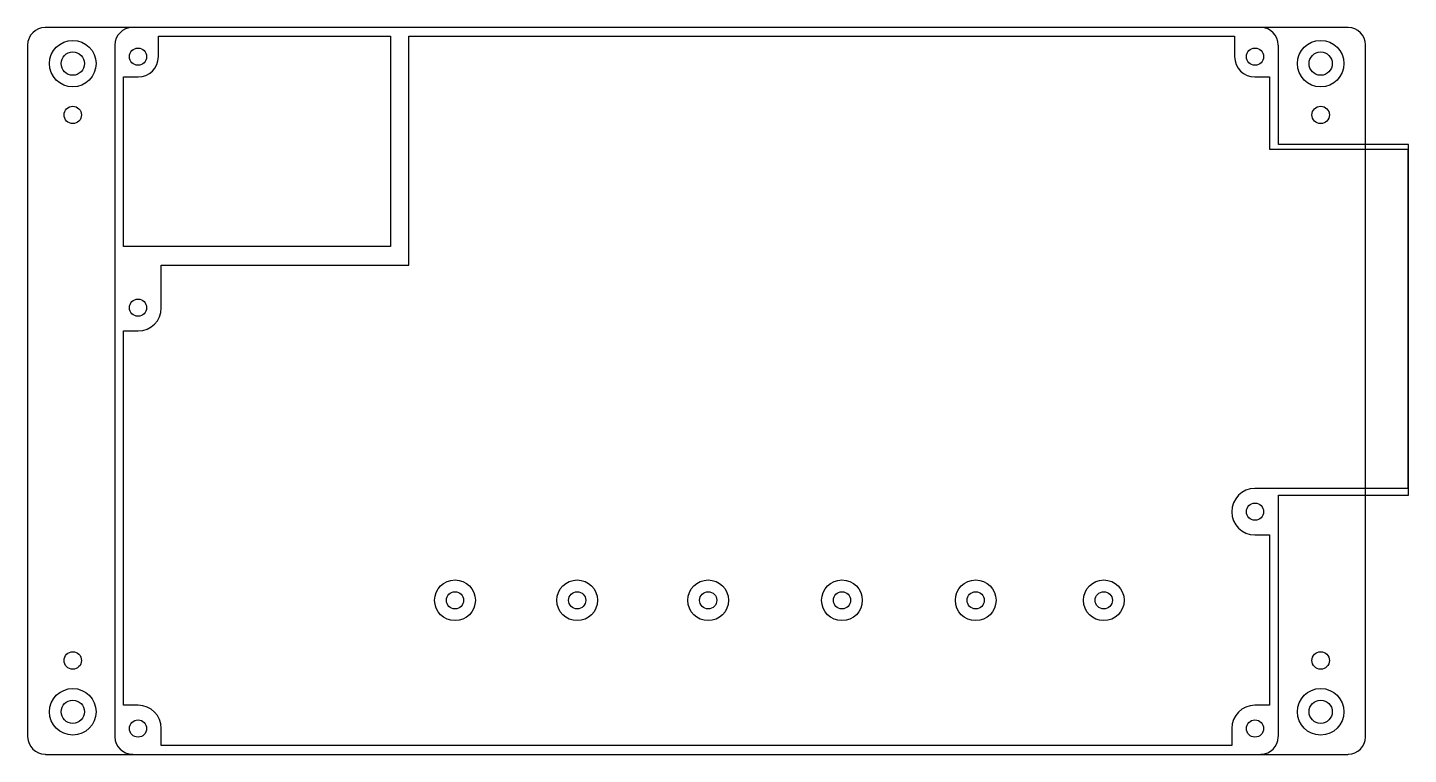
# Model space of a CAD drawing. Extents: x 0 to 237, y 210 to 335.
import ezdxf

# ---------------------------------------------------------------- set-up
doc = ezdxf.new("R2010")
doc.units = 0
doc.layers.add('LAYER_1', color=7, linetype='CONTINUOUS')
doc.layers.add('LAYER_2', color=7, linetype='CONTINUOUS')

msp = doc.modelspace()

# ---------------------------------------------------------------- linework, layer by layer
at = {"layer": 'LAYER_1', "color": 7}
for points, knots in [([(211.82, 210.02), (211.82, 210.02), (18.1, 210.02), (18.1, 210.02), (18.1, 210.02), (18, 210.06), (18, 210.06), (16.37, 210.06), (15.02, 211.39), (15, 213.02), (15, 213.02), (15, 332.02), (15, 332.02), (15.01, 333.68), (16.36, 335.03), (18.01, 335.03), (18.01, 335.03), (212.02, 335.03), (212.02, 335.03), (213.63, 335.02), (214.94, 333.69), (214.94, 332.06), (214.94, 332.06), (214.94, 332.01), (214.94, 332.01), (214.94, 332.01), (214.98, 331.92), (214.98, 331.92), (214.98, 331.92), (214.98, 314.9), (214.98, 314.9), (214.98, 314.9), (237.33, 314.9), (237.33, 314.9), (237.33, 314.9), (237.33, 254.61), (237.33, 254.61), (237.33, 254.61), (214.98, 254.61), (214.98, 254.61), (214.98, 254.61), (214.98, 213.14), (214.98, 213.14), (214.98, 213.14), (214.94, 213.04), (214.94, 213.04), (214.94, 213.04), (214.94, 213), (214.94, 213), (214.94, 211.39), (213.63, 210.07), (212.02, 210.06), (212.02, 210.06), (211.92, 210.02), (211.92, 210.02), (211.92, 210.02), (211.82, 210.02), (211.82, 210.02)], [0, 0, 0, 0, 1, 1, 1, 2, 2, 2, 3, 3, 3, 4, 4, 4, 5, 5, 5, 6, 6, 6, 7, 7, 7, 8, 8, 8, 9, 9, 9, 10, 10, 10, 11, 11, 11, 12, 12, 12, 13, 13, 13, 14, 14, 14, 15, 15, 15, 16, 16, 16, 17, 17, 17, 18, 18, 18, 19, 19, 19, 19]), ([(11.76, 328.83), (11.76, 331.04), (9.98, 332.83), (7.76, 332.83), (5.55, 332.83), (3.76, 331.04), (3.76, 328.83), (3.76, 326.63), (5.55, 324.83), (7.76, 324.83), (9.98, 324.83), (11.76, 326.63), (11.76, 328.83)], [0, 0, 0, 0, 1, 1, 1, 2, 2, 2, 3, 3, 3, 4, 4, 4, 4]), ([(62.36, 333.53), (62.36, 333.53), (22.48, 333.53), (22.48, 333.53), (22.48, 333.53), (22.48, 330.03), (22.48, 330.03), (22.48, 328.1), (20.92, 326.53), (18.98, 326.53), (18.98, 326.53), (16.5, 326.53), (16.5, 326.53), (16.5, 326.53), (16.5, 297.36), (16.5, 297.36), (16.5, 297.36), (62.36, 297.36), (62.36, 297.36), (62.36, 297.36), (62.36, 333.53), (62.36, 333.53)], [0, 0, 0, 0, 1, 1, 1, 2, 2, 2, 3, 3, 3, 4, 4, 4, 5, 5, 5, 6, 6, 6, 7, 7, 7, 7]), ([(210.96, 247.76), (208.75, 247.76), (206.96, 249.55), (206.96, 251.76), (206.96, 253.96), (208.75, 255.76), (210.96, 255.76), (210.96, 255.76), (216.75, 255.76), (216.75, 255.76), (216.75, 255.76), (216.75, 255.76), (216.75, 255.76), (216.75, 255.76), (237.24, 255.76), (237.24, 255.76), (237.24, 255.76), (237.24, 314.11), (237.24, 314.11), (237.24, 314.11), (213.48, 314.11), (213.48, 314.11), (213.48, 314.11), (213.48, 326.53), (213.48, 326.53), (213.48, 326.53), (210.96, 326.53), (210.96, 326.53), (209.02, 326.53), (207.46, 328.1), (207.46, 330.03), (207.46, 330.03), (207.46, 333.53), (207.46, 333.53), (207.46, 333.53), (65.53, 333.53), (65.53, 333.53), (65.53, 333.53), (65.53, 297.36), (65.53, 297.36), (65.53, 297.36), (65.53, 294.19), (65.53, 294.19), (65.53, 294.19), (62.36, 294.19), (62.36, 294.19), (62.36, 294.19), (22.96, 294.19), (22.96, 294.19), (22.96, 294.19), (22.96, 290.85), (22.96, 290.85), (22.96, 290.85), (22.98, 289.06), (22.98, 286.85), (22.98, 284.64), (21.19, 282.85), (18.98, 282.85), (18.98, 282.85), (16.5, 282.85), (16.5, 282.85), (16.5, 282.85), (16.5, 218.46), (16.5, 218.46), (16.5, 218.46), (18.98, 218.46), (18.98, 218.46), (21.19, 218.46), (22.98, 216.67), (22.98, 214.46), (22.98, 214.46), (22.98, 211.52), (22.98, 211.52), (22.98, 211.52), (206.96, 211.52), (206.96, 211.52), (206.96, 211.52), (206.96, 214.21), (206.96, 214.21), (206.96, 214.21), (206.97, 214.21), (206.97, 214.21), (206.97, 214.3), (206.96, 214.38), (206.96, 214.46), (206.96, 216.67), (208.75, 218.46), (210.96, 218.46), (210.96, 218.46), (213.48, 218.46), (213.48, 218.46), (213.48, 218.46), (213.48, 247.76), (213.48, 247.76), (213.48, 247.76), (210.96, 247.76), (210.96, 247.76)], [0, 0, 0, 0, 1, 1, 1, 2, 2, 2, 3, 3, 3, 4, 4, 4, 5, 5, 5, 6, 6, 6, 7, 7, 7, 8, 8, 8, 9, 9, 9, 10, 10, 10, 11, 11, 11, 12, 12, 12, 13, 13, 13, 14, 14, 14, 15, 15, 15, 16, 16, 16, 17, 17, 17, 18, 18, 18, 19, 19, 19, 20, 20, 20, 21, 21, 21, 22, 22, 22, 23, 23, 23, 24, 24, 24, 25, 25, 25, 26, 26, 26, 27, 27, 27, 28, 28, 28, 29, 29, 29, 30, 30, 30, 31, 31, 31, 32, 32, 32, 32]), ([(226.25, 328.83), (226.25, 331.04), (224.46, 332.83), (222.25, 332.83), (220.04, 332.83), (218.25, 331.04), (218.25, 328.83), (218.25, 326.63), (220.04, 324.83), (222.25, 324.83), (224.46, 324.83), (226.25, 326.63), (226.25, 328.83)], [0, 0, 0, 0, 1, 1, 1, 2, 2, 2, 3, 3, 3, 4, 4, 4, 4]), ([(9.76, 328.83), (9.76, 329.94), (8.87, 330.83), (7.76, 330.83), (6.65, 330.83), (5.76, 329.94), (5.76, 328.83), (5.76, 327.73), (6.65, 326.83), (7.76, 326.83), (8.87, 326.83), (9.76, 327.73), (9.76, 328.83)], [0, 0, 0, 0, 1, 1, 1, 2, 2, 2, 3, 3, 3, 4, 4, 4, 4]), ([(20.46, 330.03), (20.46, 330.85), (19.8, 331.51), (18.98, 331.51), (18.16, 331.51), (17.5, 330.85), (17.5, 330.03), (17.5, 329.21), (18.16, 328.55), (18.98, 328.55), (19.8, 328.55), (20.46, 329.21), (20.46, 330.03)], [0, 0, 0, 0, 1, 1, 1, 2, 2, 2, 3, 3, 3, 4, 4, 4, 4]), ([(212.44, 330.03), (212.44, 330.85), (211.78, 331.51), (210.96, 331.51), (210.14, 331.51), (209.48, 330.85), (209.48, 330.03), (209.48, 329.21), (210.14, 328.55), (210.96, 328.55), (211.78, 328.55), (212.44, 329.21), (212.44, 330.03)], [0, 0, 0, 0, 1, 1, 1, 2, 2, 2, 3, 3, 3, 4, 4, 4, 4]), ([(224.25, 328.83), (224.25, 329.94), (223.36, 330.83), (222.25, 330.83), (221.14, 330.83), (220.25, 329.94), (220.25, 328.83), (220.25, 327.73), (221.14, 326.83), (222.25, 326.83), (223.36, 326.83), (224.25, 327.73), (224.25, 328.83)], [0, 0, 0, 0, 1, 1, 1, 2, 2, 2, 3, 3, 3, 4, 4, 4, 4]), ([(9.26, 320.01), (9.26, 320.84), (8.59, 321.51), (7.76, 321.51), (6.93, 321.51), (6.26, 320.84), (6.26, 320.01), (6.26, 319.19), (6.93, 318.51), (7.76, 318.51), (8.59, 318.51), (9.26, 319.19), (9.26, 320.01)], [0, 0, 0, 0, 1, 1, 1, 2, 2, 2, 3, 3, 3, 4, 4, 4, 4]), ([(9.26, 320.01), (9.26, 320.84), (8.59, 321.51), (7.76, 321.51), (6.93, 321.51), (6.26, 320.84), (6.26, 320.01), (6.26, 319.19), (6.93, 318.51), (7.76, 318.51), (8.59, 318.51), (9.26, 319.19), (9.26, 320.01)], [0, 0, 0, 0, 1, 1, 1, 2, 2, 2, 3, 3, 3, 4, 4, 4, 4]), ([(223.75, 320.01), (223.75, 320.84), (223.08, 321.51), (222.25, 321.51), (221.42, 321.51), (220.75, 320.84), (220.75, 320.01), (220.75, 319.19), (221.42, 318.51), (222.25, 318.51), (223.08, 318.51), (223.75, 319.19), (223.75, 320.01)], [0, 0, 0, 0, 1, 1, 1, 2, 2, 2, 3, 3, 3, 4, 4, 4, 4]), ([(20.46, 286.85), (20.46, 287.67), (19.8, 288.33), (18.98, 288.33), (18.16, 288.33), (17.5, 287.67), (17.5, 286.85), (17.5, 286.03), (18.16, 285.37), (18.98, 285.37), (19.8, 285.37), (20.46, 286.03), (20.46, 286.85)], [0, 0, 0, 0, 1, 1, 1, 2, 2, 2, 3, 3, 3, 4, 4, 4, 4]), ([(212.44, 251.76), (212.44, 252.57), (211.78, 253.24), (210.96, 253.24), (210.14, 253.24), (209.48, 252.57), (209.48, 251.76), (209.48, 250.94), (210.14, 250.28), (210.96, 250.28), (211.78, 250.28), (212.44, 250.94), (212.44, 251.76)], [0, 0, 0, 0, 1, 1, 1, 2, 2, 2, 3, 3, 3, 4, 4, 4, 4]), ([(76.96, 236.52), (76.96, 238.45), (75.4, 240.02), (73.46, 240.02), (71.53, 240.02), (69.96, 238.45), (69.96, 236.52), (69.96, 234.59), (71.53, 233.02), (73.46, 233.02), (75.4, 233.02), (76.96, 234.59), (76.96, 236.52)], [0, 0, 0, 0, 1, 1, 1, 2, 2, 2, 3, 3, 3, 4, 4, 4, 4]), ([(97.96, 236.52), (97.96, 238.45), (96.4, 240.02), (94.46, 240.02), (92.52, 240.02), (90.96, 238.45), (90.96, 236.52), (90.96, 234.59), (92.52, 233.02), (94.46, 233.02), (96.4, 233.02), (97.96, 234.59), (97.96, 236.52)], [0, 0, 0, 0, 1, 1, 1, 2, 2, 2, 3, 3, 3, 4, 4, 4, 4]), ([(120.48, 236.52), (120.48, 238.45), (118.92, 240.02), (116.98, 240.02), (115.04, 240.02), (113.48, 238.45), (113.48, 236.52), (113.48, 234.59), (115.04, 233.02), (116.98, 233.02), (118.92, 233.02), (120.48, 234.59), (120.48, 236.52)], [0, 0, 0, 0, 1, 1, 1, 2, 2, 2, 3, 3, 3, 4, 4, 4, 4]), ([(143.47, 236.52), (143.47, 238.45), (141.91, 240.02), (139.97, 240.02), (138.03, 240.02), (136.47, 238.45), (136.47, 236.52), (136.47, 234.59), (138.03, 233.02), (139.97, 233.02), (141.91, 233.02), (143.47, 234.59), (143.47, 236.52)], [0, 0, 0, 0, 1, 1, 1, 2, 2, 2, 3, 3, 3, 4, 4, 4, 4]), ([(166.46, 236.52), (166.46, 238.45), (164.89, 240.02), (162.96, 240.02), (161.02, 240.02), (159.46, 238.45), (159.46, 236.52), (159.46, 234.59), (161.02, 233.02), (162.96, 233.02), (164.89, 233.02), (166.46, 234.59), (166.46, 236.52)], [0, 0, 0, 0, 1, 1, 1, 2, 2, 2, 3, 3, 3, 4, 4, 4, 4]), ([(188.47, 236.52), (188.47, 238.45), (186.91, 240.02), (184.97, 240.02), (183.03, 240.02), (181.47, 238.45), (181.47, 236.52), (181.47, 234.59), (183.03, 233.02), (184.97, 233.02), (186.91, 233.02), (188.47, 234.59), (188.47, 236.52)], [0, 0, 0, 0, 1, 1, 1, 2, 2, 2, 3, 3, 3, 4, 4, 4, 4]), ([(74.94, 236.52), (74.94, 237.34), (74.28, 238), (73.46, 238), (72.64, 238), (71.98, 237.34), (71.98, 236.52), (71.98, 235.7), (72.64, 235.04), (73.46, 235.04), (74.28, 235.04), (74.94, 235.7), (74.94, 236.52)], [0, 0, 0, 0, 1, 1, 1, 2, 2, 2, 3, 3, 3, 4, 4, 4, 4]), ([(95.94, 236.52), (95.94, 237.34), (95.28, 238), (94.46, 238), (93.64, 238), (92.98, 237.34), (92.98, 236.52), (92.98, 235.7), (93.64, 235.04), (94.46, 235.04), (95.28, 235.04), (95.94, 235.7), (95.94, 236.52)], [0, 0, 0, 0, 1, 1, 1, 2, 2, 2, 3, 3, 3, 4, 4, 4, 4]), ([(118.46, 236.52), (118.46, 237.34), (117.8, 238), (116.98, 238), (116.16, 238), (115.5, 237.34), (115.5, 236.52), (115.5, 235.7), (116.16, 235.04), (116.98, 235.04), (117.8, 235.04), (118.46, 235.7), (118.46, 236.52)], [0, 0, 0, 0, 1, 1, 1, 2, 2, 2, 3, 3, 3, 4, 4, 4, 4]), ([(141.45, 236.52), (141.45, 237.34), (140.79, 238), (139.97, 238), (139.15, 238), (138.49, 237.34), (138.49, 236.52), (138.49, 235.7), (139.15, 235.04), (139.97, 235.04), (140.79, 235.04), (141.45, 235.7), (141.45, 236.52)], [0, 0, 0, 0, 1, 1, 1, 2, 2, 2, 3, 3, 3, 4, 4, 4, 4]), ([(164.44, 236.52), (164.44, 237.34), (163.78, 238), (162.96, 238), (162.14, 238), (161.47, 237.34), (161.47, 236.52), (161.47, 235.7), (162.14, 235.04), (162.96, 235.04), (163.78, 235.04), (164.44, 235.7), (164.44, 236.52)], [0, 0, 0, 0, 1, 1, 1, 2, 2, 2, 3, 3, 3, 4, 4, 4, 4]), ([(186.45, 236.52), (186.45, 237.34), (185.79, 238), (184.97, 238), (184.15, 238), (183.49, 237.34), (183.49, 236.52), (183.49, 235.7), (184.15, 235.04), (184.97, 235.04), (185.79, 235.04), (186.45, 235.7), (186.45, 236.52)], [0, 0, 0, 0, 1, 1, 1, 2, 2, 2, 3, 3, 3, 4, 4, 4, 4]), ([(9.26, 226.17), (9.26, 227), (8.59, 227.67), (7.76, 227.67), (6.93, 227.67), (6.26, 227), (6.26, 226.17), (6.26, 225.35), (6.93, 224.67), (7.76, 224.67), (8.59, 224.67), (9.26, 225.35), (9.26, 226.17)], [0, 0, 0, 0, 1, 1, 1, 2, 2, 2, 3, 3, 3, 4, 4, 4, 4]), ([(9.26, 226.17), (9.26, 227), (8.59, 227.67), (7.76, 227.67), (6.93, 227.67), (6.26, 227), (6.26, 226.17), (6.26, 225.35), (6.93, 224.67), (7.76, 224.67), (8.59, 224.67), (9.26, 225.35), (9.26, 226.17)], [0, 0, 0, 0, 1, 1, 1, 2, 2, 2, 3, 3, 3, 4, 4, 4, 4]), ([(223.75, 226.17), (223.75, 227), (223.08, 227.67), (222.25, 227.67), (221.42, 227.67), (220.75, 227), (220.75, 226.17), (220.75, 225.35), (221.42, 224.67), (222.25, 224.67), (223.08, 224.67), (223.75, 225.35), (223.75, 226.17)], [0, 0, 0, 0, 1, 1, 1, 2, 2, 2, 3, 3, 3, 4, 4, 4, 4]), ([(11.76, 217.35), (11.76, 219.56), (9.98, 221.35), (7.76, 221.35), (5.55, 221.35), (3.76, 219.56), (3.76, 217.35), (3.76, 215.15), (5.55, 213.35), (7.76, 213.35), (9.98, 213.35), (11.76, 215.15), (11.76, 217.35)], [0, 0, 0, 0, 1, 1, 1, 2, 2, 2, 3, 3, 3, 4, 4, 4, 4]), ([(226.25, 217.35), (226.25, 219.56), (224.46, 221.35), (222.25, 221.35), (220.04, 221.35), (218.25, 219.56), (218.25, 217.35), (218.25, 215.15), (220.04, 213.35), (222.25, 213.35), (224.46, 213.35), (226.25, 215.15), (226.25, 217.35)], [0, 0, 0, 0, 1, 1, 1, 2, 2, 2, 3, 3, 3, 4, 4, 4, 4]), ([(9.76, 217.35), (9.76, 218.46), (8.87, 219.35), (7.76, 219.35), (6.65, 219.35), (5.76, 218.46), (5.76, 217.35), (5.76, 216.25), (6.65, 215.35), (7.76, 215.35), (8.87, 215.35), (9.76, 216.25), (9.76, 217.35)], [0, 0, 0, 0, 1, 1, 1, 2, 2, 2, 3, 3, 3, 4, 4, 4, 4]), ([(224.25, 217.35), (224.25, 218.46), (223.36, 219.35), (222.25, 219.35), (221.14, 219.35), (220.25, 218.46), (220.25, 217.35), (220.25, 216.25), (221.14, 215.35), (222.25, 215.35), (223.36, 215.35), (224.25, 216.25), (224.25, 217.35)], [0, 0, 0, 0, 1, 1, 1, 2, 2, 2, 3, 3, 3, 4, 4, 4, 4]), ([(20.46, 214.46), (20.46, 215.28), (19.8, 215.94), (18.98, 215.94), (18.16, 215.94), (17.5, 215.28), (17.5, 214.46), (17.5, 213.64), (18.16, 212.98), (18.98, 212.98), (19.8, 212.98), (20.46, 213.64), (20.46, 214.46)], [0, 0, 0, 0, 1, 1, 1, 2, 2, 2, 3, 3, 3, 4, 4, 4, 4]), ([(212.44, 214.46), (212.44, 215.28), (211.78, 215.94), (210.96, 215.94), (210.14, 215.94), (209.48, 215.28), (209.48, 214.46), (209.48, 213.64), (210.14, 212.98), (210.96, 212.98), (211.78, 212.98), (212.44, 213.64), (212.44, 214.46)], [0, 0, 0, 0, 1, 1, 1, 2, 2, 2, 3, 3, 3, 4, 4, 4, 4])]:
    msp.add_open_spline(points, degree=3, knots=knots, dxfattribs=at)
at = {"layer": 'LAYER_2', "color": 7}
msp.add_open_spline([(226.8, 210.02), (226.8, 210.02), (3.1, 210.02), (3.1, 210.02), (3.1, 210.02), (3, 210.06), (3, 210.06), (1.37, 210.06), (0.02, 211.39), (0, 213.02), (0, 213.02), (0, 332.02), (0, 332.02), (0.01, 333.68), (1.36, 335.03), (3.01, 335.03), (3.01, 335.03), (227, 335.03), (227, 335.03), (228.62, 335.02), (229.93, 333.69), (229.93, 332.06), (229.93, 332.06), (229.93, 332.01), (229.93, 332.01), (229.93, 332.01), (229.97, 331.92), (229.97, 331.92), (229.97, 331.92), (229.97, 314.9), (229.97, 314.9), (229.97, 314.9), (229.97, 213.14), (229.97, 213.14), (229.97, 213.14), (229.93, 213.04), (229.93, 213.04), (229.93, 213.04), (229.93, 213), (229.93, 213), (229.93, 211.39), (228.62, 210.07), (227.01, 210.06), (227.01, 210.06), (226.91, 210.02), (226.91, 210.02), (226.91, 210.02), (226.8, 210.02), (226.8, 210.02)], degree=3, knots=[0, 0, 0, 0, 1, 1, 1, 2, 2, 2, 3, 3, 3, 4, 4, 4, 5, 5, 5, 6, 6, 6, 7, 7, 7, 8, 8, 8, 9, 9, 9, 10, 10, 10, 11, 11, 11, 12, 12, 12, 13, 13, 13, 14, 14, 14, 15, 15, 15, 16, 16, 16, 16], dxfattribs=at)

doc.saveas('drawing.dxf')
